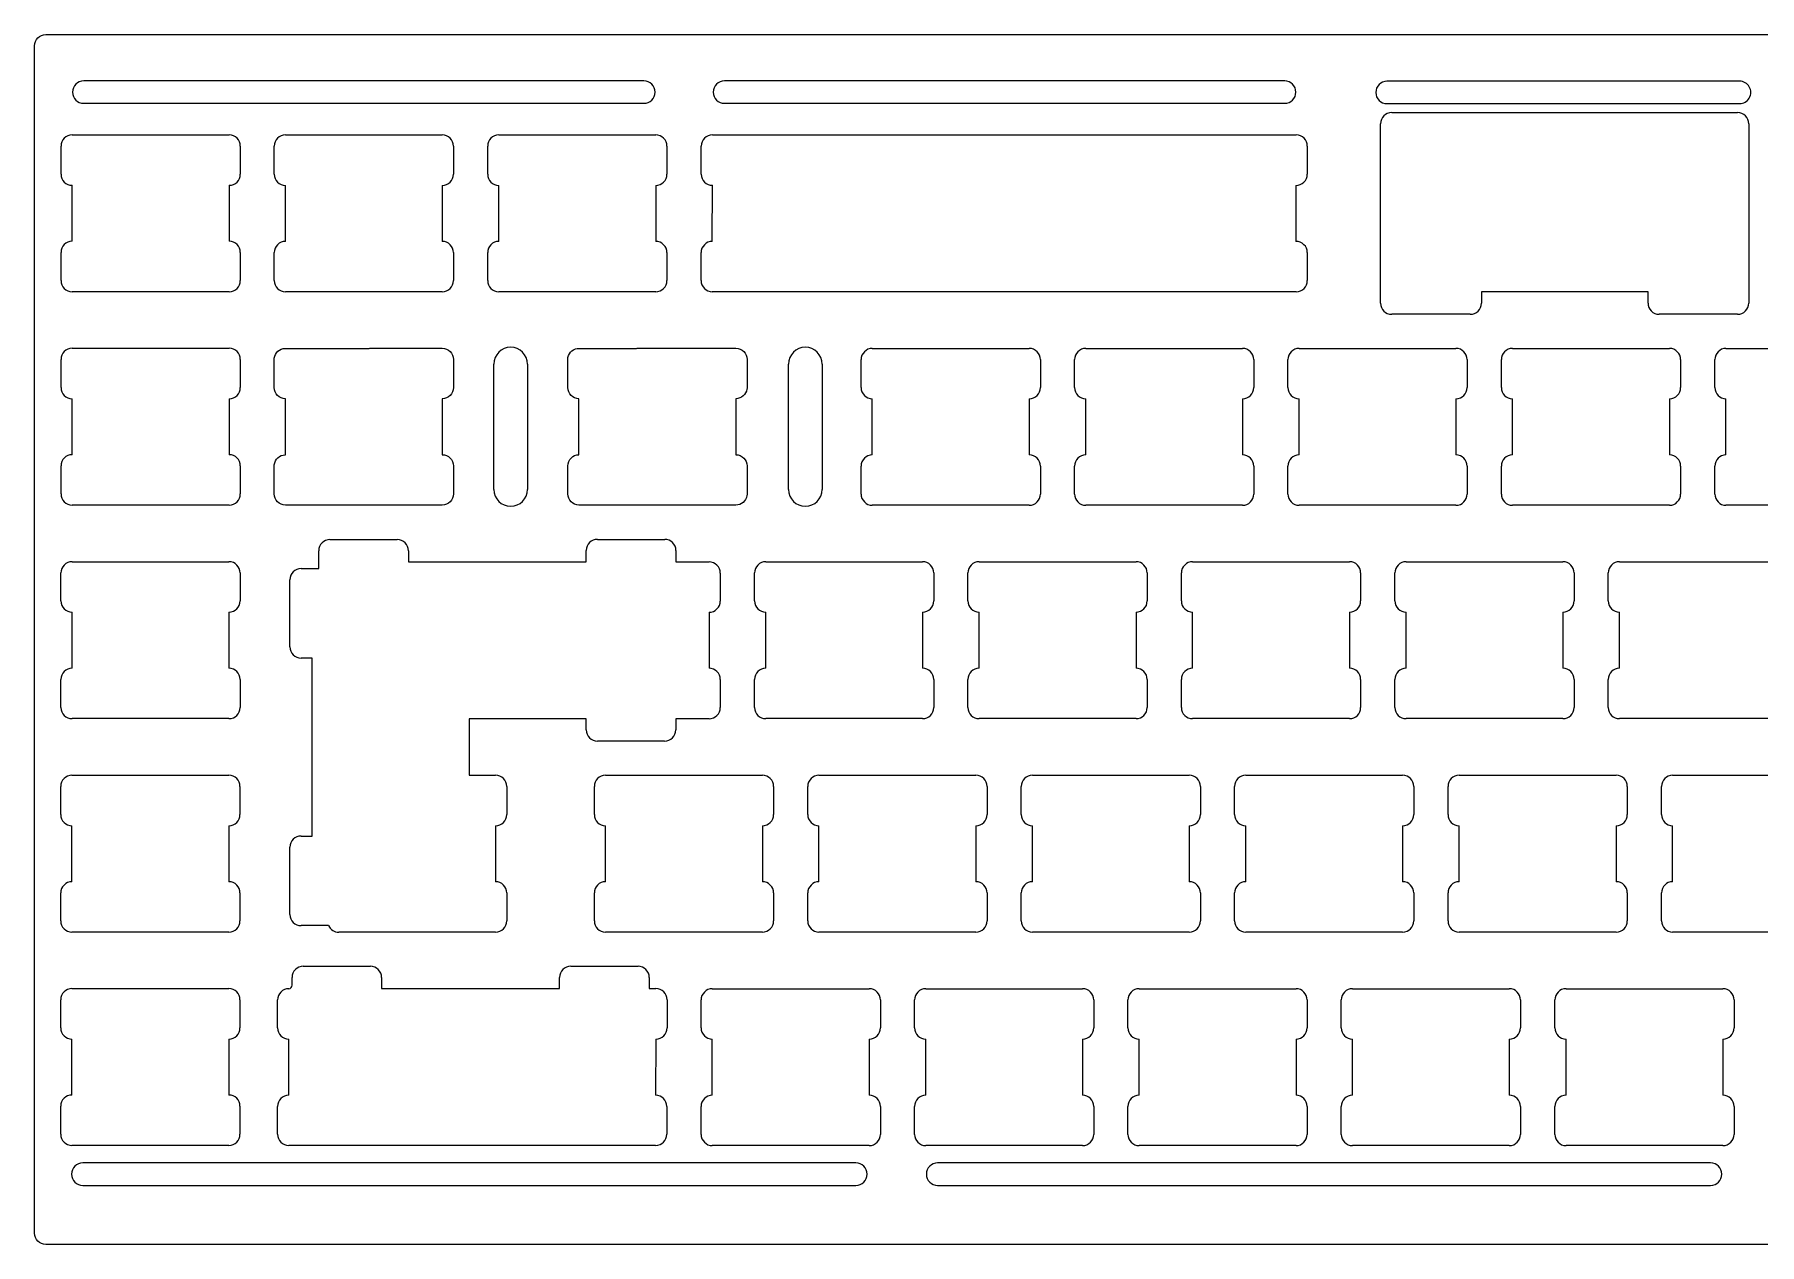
# Model space of a CAD drawing. Header units: millimetres. Extents: x -153 to 153, y -54 to 54.
# Drawn here: x -153.2 to 0.7, y -53.9 to 54.1 of the extents above; entities that cross this region are included whole.
import ezdxf

# ---------------------------------------------------------------- set-up
doc = ezdxf.new("R2010")
doc.units = ezdxf.units.MM
doc.layers.get('0').update_dxf_attribs({"linetype": 'CONTINUOUS'})

msp = doc.modelspace()

# ---------------------------------------------------------------- linework, layer by layer
for p, q in [((-32.11, 47.13), (-1.23, 47.13)), ((-149.88, 45.14), (-135.88, 45.14)), ((-130.85, 45.13), (-129.85, 45.13)), ((-129.85, 45.13), (-116.85, 45.13)), ((-111.8, 45.13), (-111.5, 45.13)), ((-111.5, 45.13), (-97.8, 45.13)), ((-92.74, 45.14), (-40.64, 45.14)), ((-33.11, 30.13), (-33.11, 46.13)), ((-0.23, 46.13), (-0.23, 30.13)), ((-150.88, 41.64), (-150.88, 44.14)), ((-134.88, 44.14), (-134.88, 41.64)), ((-131.85, 41.63), (-131.85, 44.13)), ((-115.85, 44.13), (-115.85, 41.63)), ((-112.8, 41.63), (-112.8, 44.13)), ((-96.8, 44.13), (-96.8, 41.63)), ((-93.74, 41.64), (-93.74, 44.14)), ((-39.64, 44.14), (-39.64, 41.64)), ((-149.88, 35.64), (-149.88, 40.64)), ((-135.88, 40.64), (-135.88, 35.64)), ((-130.85, 35.63), (-130.85, 40.63)), ((-116.85, 40.63), (-116.85, 35.63)), ((-111.8, 35.63), (-111.8, 40.63)), ((-97.8, 40.63), (-97.8, 35.63)), ((-92.75, 35.63), (-92.74, 40.64)), ((-40.66, 40.63), (-40.66, 35.63)), ((-150.88, 32.14), (-150.88, 34.64)), ((-134.88, 34.64), (-134.88, 32.14)), ((-131.85, 32.13), (-131.85, 34.63)), ((-115.85, 34.63), (-115.85, 32.13)), ((-112.8, 32.13), (-112.8, 34.63)), ((-96.8, 34.63), (-96.8, 32.13)), ((-93.75, 32.13), (-93.75, 34.63)), ((-39.64, 34.64), (-39.64, 32.14)), ((-135.88, 31.14), (-149.88, 31.14)), ((-117.85, 31.13), (-130.85, 31.13)), ((-116.85, 31.13), (-117.85, 31.13)), ((-98.1, 31.13), (-111.8, 31.13)), ((-97.8, 31.13), (-98.1, 31.13)), ((-54.64, 31.14), (-92.75, 31.13)), ((-40.64, 31.14), (-54.64, 31.14)), ((-9.23, 31.13), (-24.1, 31.13)), ((-24.1, 31.13), (-24.1, 30.13)), ((-9.23, 30.13), (-9.23, 31.13)), ((-25.1, 29.13), (-32.11, 29.13)), ((-1.23, 29.13), (-8.23, 29.13)), ((-150.88, 22.59), (-150.88, 25.09)), ((-149.88, 26.09), (-135.88, 26.09)), ((-134.88, 25.09), (-134.88, 22.59)), ((-131.85, 22.59), (-131.85, 25.09)), ((-130.86, 26.08), (-123.42, 26.08)), ((-123.33, 26.09), (-116.85, 26.09)), ((-115.85, 25.09), (-115.85, 22.59)), ((-112.25, 13.49), (-112.25, 24.68)), ((-109.25, 24.68), (-109.25, 13.49)), ((-105.65, 22.59), (-105.65, 25.09)), ((-104.8, 26.08), (-99.55, 26.08)), ((-99.46, 26.09), (-91, 26.09)), ((-90.94, 26.09), (-90.65, 26.09)), ((-89.65, 25.09), (-89.65, 22.59)), ((-85.95, 13.49), (-85.95, 24.68)), ((-82.95, 24.68), (-82.95, 13.49)), ((-79.47, 22.58), (-79.47, 25.08)), ((-78.47, 26.08), (-77.47, 26.08)), ((-77.47, 26.08), (-64.47, 26.08)), ((-63.47, 25.08), (-63.47, 22.58)), ((-60.42, 22.58), (-60.42, 25.08)), ((-59.42, 26.08), (-58.42, 26.08)), ((-58.42, 26.08), (-45.42, 26.08)), ((-44.42, 25.08), (-44.42, 22.58)), ((-41.37, 22.58), (-41.37, 25.08)), ((-40.37, 26.08), (-39.37, 26.08)), ((-39.37, 26.08), (-26.37, 26.08)), ((-25.37, 25.08), (-25.37, 22.58)), ((-22.32, 22.58), (-22.32, 25.08)), ((-21.32, 26.08), (-7.32, 26.08)), ((-6.32, 25.08), (-6.32, 22.58)), ((-3.27, 22.58), (-3.27, 25.08)), ((-2.27, 26.08), (11.73, 26.08)), ((-149.88, 16.59), (-149.88, 21.59)), ((-135.88, 21.59), (-135.88, 16.59)), ((-130.85, 16.59), (-130.85, 21.59)), ((-116.85, 21.59), (-116.85, 16.59)), ((-104.65, 16.59), (-104.65, 21.59)), ((-90.65, 21.59), (-90.65, 21.59)), ((-90.65, 21.59), (-90.65, 21.59)), ((-90.65, 21.59), (-90.65, 16.59)), ((-78.47, 16.58), (-78.47, 21.58)), ((-64.47, 21.58), (-64.47, 16.58)), ((-59.42, 16.58), (-59.42, 21.58)), ((-45.42, 21.58), (-45.42, 16.58)), ((-40.37, 16.58), (-40.37, 21.58)), ((-26.37, 21.58), (-26.37, 16.58)), ((-21.32, 16.58), (-21.32, 21.58)), ((-7.32, 21.58), (-7.32, 16.58)), ((-2.27, 16.58), (-2.27, 21.58)), ((-150.88, 13.09), (-150.88, 15.59)), ((-134.88, 15.59), (-134.88, 13.09)), ((-131.85, 13.09), (-131.85, 15.59)), ((-130.86, 16.58), (-130.86, 16.59)), ((-130.86, 16.59), (-130.85, 16.59)), ((-115.85, 15.59), (-115.85, 13.09)), ((-105.65, 13.09), (-105.65, 15.59)), ((-89.65, 15.59), (-89.65, 13.09)), ((-79.47, 13.08), (-79.47, 15.58)), ((-63.47, 15.58), (-63.47, 13.08)), ((-60.42, 13.08), (-60.42, 15.58)), ((-44.42, 15.58), (-44.42, 13.08)), ((-41.37, 13.08), (-41.37, 15.58)), ((-25.37, 15.58), (-25.37, 13.08)), ((-22.32, 13.08), (-22.32, 15.58)), ((-6.32, 15.58), (-6.32, 13.08)), ((-3.27, 13.08), (-3.27, 15.58)), ((-135.88, 12.09), (-149.88, 12.09)), ((-116.85, 12.09), (-130.85, 12.09)), ((-90.65, 12.09), (-104.65, 12.09)), ((-65.47, 12.08), (-78.47, 12.08)), ((-64.47, 12.08), (-65.47, 12.08)), ((-46.42, 12.08), (-59.42, 12.08)), ((-45.42, 12.08), (-46.42, 12.08)), ((-27.37, 12.08), (-40.37, 12.08)), ((-26.37, 12.08), (-27.37, 12.08)), ((-7.32, 12.08), (-21.32, 12.08)), ((11.73, 12.08), (-2.27, 12.08)), ((-127.88, 6.44), (-127.88, 8.02)), ((-126.88, 9.02), (-120.88, 9.02)), ((-119.88, 8.02), (-119.88, 7.02)), ((-104, 7.04), (-104, 8.04)), ((-103, 9.04), (-97, 9.04)), ((-96, 8.04), (-96, 7.03)), ((-149.89, 7.04), (-148.89, 7.04)), ((-148.89, 7.04), (-135.89, 7.04)), ((-129.46, 6.44), (-127.88, 6.44)), ((-119.88, 7.02), (-104, 7.04)), ((-96, 7.03), (-93.04, 7.03)), ((-87.98, 7.04), (-73.98, 7.04)), ((-68.93, 7.04), (-54.93, 7.04)), ((-49.88, 7.04), (-48.88, 7.04)), ((-48.88, 7.04), (-35.88, 7.04)), ((-30.83, 7.04), (-16.83, 7.04)), ((-11.78, 7.04), (2.22, 7.04)), ((-150.89, 3.54), (-150.89, 6.04)), ((-134.89, 6.04), (-134.89, 3.54)), ((-130.46, -0.56), (-130.46, 5.44)), ((-92.04, 6.03), (-92.04, 3.53)), ((-88.98, 3.54), (-88.98, 6.04)), ((-72.98, 6.04), (-72.98, 3.54)), ((-69.93, 3.54), (-69.93, 6.04)), ((-53.93, 6.04), (-53.93, 3.54)), ((-50.88, 3.54), (-50.88, 6.04)), ((-34.88, 6.04), (-34.88, 3.54)), ((-31.83, 3.54), (-31.83, 6.04)), ((-15.83, 6.04), (-15.83, 3.54)), ((-12.78, 3.54), (-12.78, 6.04)), ((-149.89, -2.46), (-149.89, 2.54)), ((-135.89, 2.54), (-135.89, -2.46)), ((-93.04, 2.53), (-93.04, -2.47)), ((-87.98, -2.46), (-87.98, 2.54)), ((-73.98, 2.54), (-73.98, -2.46)), ((-68.93, -2.46), (-68.93, 2.54)), ((-54.93, 2.54), (-54.93, -2.46)), ((-49.88, -2.46), (-49.88, 2.54)), ((-35.88, 2.54), (-35.88, -2.46)), ((-30.83, -2.46), (-30.83, 2.54)), ((-16.83, 2.54), (-16.83, -2.46)), ((-11.78, -2.46), (-11.78, 2.54)), ((-128.46, -1.56), (-129.46, -1.56)), ((-128.46, -17.44), (-128.46, -1.56)), ((-150.89, -5.96), (-150.89, -3.46)), ((-134.89, -3.46), (-134.89, -5.96)), ((-92.04, -3.47), (-92.04, -5.97)), ((-88.98, -5.96), (-88.98, -3.46)), ((-72.98, -3.46), (-72.98, -5.96)), ((-69.93, -5.96), (-69.93, -3.46)), ((-53.93, -3.46), (-53.93, -5.96)), ((-50.88, -5.96), (-50.88, -3.46)), ((-34.88, -3.46), (-34.88, -5.96)), ((-31.83, -5.96), (-31.83, -3.46)), ((-15.83, -3.46), (-15.83, -5.96)), ((-12.78, -5.96), (-12.78, -3.46)), ((-136.89, -6.96), (-149.89, -6.96)), ((-135.89, -6.96), (-136.89, -6.96)), ((-104.01, -6.97), (-114.46, -6.97)), ((-114.46, -6.97), (-114.46, -12.02)), ((-104.01, -7.97), (-104.01, -6.97)), ((-93.04, -6.97), (-96.01, -6.97)), ((-96.01, -6.97), (-96.01, -7.97)), ((-73.98, -6.96), (-87.98, -6.96)), ((-54.93, -6.96), (-68.93, -6.96)), ((-36.88, -6.96), (-49.88, -6.96)), ((-35.88, -6.96), (-36.88, -6.96)), ((-16.83, -6.96), (-30.83, -6.96)), ((2.22, -6.96), (-11.78, -6.96)), ((-97.01, -8.97), (-103.01, -8.97)), ((-149.91, -12.02), (-148.91, -12.02)), ((-148.91, -12.02), (-135.91, -12.02)), ((-114.46, -12.02), (-112.09, -12.02)), ((-102.28, -12.02), (-101.28, -12.02)), ((-101.28, -12.02), (-88.28, -12.02)), ((-83.23, -12.02), (-82.23, -12.02)), ((-82.23, -12.02), (-69.23, -12.02)), ((-64.18, -12.02), (-50.18, -12.02)), ((-45.13, -12.02), (-31.13, -12.02)), ((-26.08, -12.02), (-12.08, -12.02)), ((-7.03, -12.02), (6.97, -12.02)), ((-150.91, -15.52), (-150.91, -13.02)), ((-134.91, -13.02), (-134.91, -15.52)), ((-111.09, -13.02), (-111.09, -15.52)), ((-103.28, -15.52), (-103.28, -13.02)), ((-87.28, -13.02), (-87.28, -15.52)), ((-84.23, -15.52), (-84.23, -13.02)), ((-68.23, -13.02), (-68.23, -15.52)), ((-65.18, -15.52), (-65.18, -13.02)), ((-49.18, -13.02), (-49.18, -15.52)), ((-46.13, -15.52), (-46.13, -13.02)), ((-30.13, -13.02), (-30.13, -15.52)), ((-27.08, -15.52), (-27.08, -13.02)), ((-11.08, -13.02), (-11.08, -15.52)), ((-8.03, -15.52), (-8.03, -13.02)), ((-149.91, -21.52), (-149.91, -16.52)), ((-135.91, -16.52), (-135.91, -21.52)), ((-112.09, -16.52), (-112.09, -21.52)), ((-102.28, -21.52), (-102.28, -16.52)), ((-88.28, -16.52), (-88.28, -21.52)), ((-83.23, -21.52), (-83.23, -16.52)), ((-69.23, -16.52), (-69.23, -21.52)), ((-64.18, -21.52), (-64.18, -16.52)), ((-50.18, -16.52), (-50.18, -21.52)), ((-45.13, -21.52), (-45.13, -16.52)), ((-31.13, -16.52), (-31.13, -21.52)), ((-26.08, -21.52), (-26.08, -16.52)), ((-12.08, -16.52), (-12.08, -21.52)), ((-7.03, -21.52), (-7.03, -16.52)), ((-130.46, -24.44), (-130.46, -18.44)), ((-129.46, -17.44), (-128.46, -17.44)), ((-150.91, -25.02), (-150.91, -22.52)), ((-134.91, -22.52), (-134.91, -25.02)), ((-111.09, -22.52), (-111.09, -25.02)), ((-103.28, -25.02), (-103.28, -22.52)), ((-87.28, -22.52), (-87.28, -25.02)), ((-84.23, -25.02), (-84.23, -22.52)), ((-68.23, -22.52), (-68.23, -25.02)), ((-65.18, -25.02), (-65.18, -22.52)), ((-49.18, -22.52), (-49.18, -25.02)), ((-46.13, -25.02), (-46.13, -22.52)), ((-30.13, -22.52), (-30.13, -25.02)), ((-27.08, -25.02), (-27.08, -22.52)), ((-11.08, -22.52), (-11.08, -25.02)), ((-8.03, -25.02), (-8.03, -22.52)), ((-136.91, -26.02), (-149.91, -26.02)), ((-135.91, -26.02), (-136.91, -26.02)), ((-127, -25.44), (-129.46, -25.44)), ((-112.09, -26.02), (-126.09, -26.02)), ((-89.28, -26.02), (-102.28, -26.02)), ((-88.28, -26.02), (-89.28, -26.02)), ((-70.23, -26.02), (-83.23, -26.02)), ((-69.23, -26.02), (-70.23, -26.02)), ((-50.18, -26.02), (-64.18, -26.02)), ((-31.13, -26.02), (-45.13, -26.02)), ((-12.08, -26.02), (-26.08, -26.02)), ((6.97, -26.02), (-7.03, -26.02)), ((-129.26, -29.06), (-123.27, -29.06)), ((-105.39, -29.06), (-99.38, -29.06)), ((-130.26, -30.76), (-130.26, -30.06)), ((-122.27, -30.06), (-122.27, -31.06)), ((-106.39, -31.06), (-106.39, -30.06)), ((-98.38, -30.06), (-98.38, -31.06)), ((-150.91, -34.56), (-150.91, -32.06)), ((-149.91, -31.06), (-135.91, -31.06)), ((-134.91, -32.06), (-134.91, -34.56)), ((-131.56, -34.57), (-131.56, -32.07)), ((-122.27, -31.06), (-106.39, -31.06)), ((-98.38, -31.06), (-97.79, -31.06)), ((-96.79, -32.06), (-96.79, -34.56)), ((-93.75, -34.57), (-93.75, -32.07)), ((-92.75, -31.07), (-91.75, -31.07)), ((-91.75, -31.07), (-78.75, -31.07)), ((-77.75, -32.07), (-77.75, -34.57)), ((-74.7, -34.57), (-74.7, -32.07)), ((-73.7, -31.07), (-72.7, -31.07)), ((-72.7, -31.07), (-59.7, -31.07)), ((-58.7, -32.07), (-58.7, -34.57)), ((-55.65, -34.57), (-55.65, -32.07)), ((-54.65, -31.07), (-40.65, -31.07)), ((-39.65, -32.07), (-39.65, -34.57)), ((-36.61, -34.57), (-36.61, -32.07)), ((-35.61, -31.07), (-21.61, -31.07)), ((-20.61, -32.07), (-20.61, -34.57)), ((-17.55, -34.57), (-17.55, -32.07)), ((-16.55, -31.07), (-2.55, -31.07)), ((-1.55, -32.07), (-1.55, -34.57)), ((-149.91, -40.56), (-149.91, -35.56)), ((-135.91, -35.56), (-135.91, -40.56)), ((-130.56, -40.57), (-130.56, -35.57)), ((-97.79, -35.56), (-97.81, -40.57)), ((-92.75, -40.57), (-92.75, -35.57)), ((-78.75, -35.57), (-78.75, -40.57)), ((-73.7, -40.57), (-73.7, -35.57)), ((-59.7, -35.57), (-59.7, -40.57)), ((-54.65, -40.57), (-54.65, -35.57)), ((-40.65, -35.57), (-40.65, -40.57)), ((-35.61, -40.57), (-35.61, -35.57)), ((-21.61, -35.57), (-21.61, -40.57)), ((-16.55, -40.57), (-16.55, -35.57)), ((-2.55, -35.57), (-2.55, -40.57)), ((-150.91, -44.06), (-150.91, -41.56)), ((-134.91, -41.56), (-134.91, -44.06)), ((-131.56, -44.06), (-131.56, -41.57)), ((-96.81, -41.57), (-96.81, -44.06)), ((-93.75, -44.07), (-93.75, -41.57)), ((-77.75, -41.57), (-77.75, -44.07)), ((-74.7, -44.07), (-74.7, -41.57)), ((-58.7, -41.57), (-58.7, -44.07)), ((-55.65, -44.07), (-55.65, -41.57)), ((-39.65, -41.57), (-39.65, -44.07)), ((-36.61, -44.07), (-36.61, -41.57)), ((-20.61, -41.57), (-20.61, -44.07)), ((-17.55, -44.07), (-17.55, -41.57)), ((-1.55, -41.57), (-1.55, -44.07)), ((-135.91, -45.06), (-149.91, -45.06)), ((-97.81, -45.06), (-130.56, -45.06)), ((-79.75, -45.07), (-92.75, -45.07)), ((-78.75, -45.07), (-79.75, -45.07)), ((-60.7, -45.07), (-73.7, -45.07)), ((-59.7, -45.07), (-60.7, -45.07)), ((-40.65, -45.07), (-54.65, -45.07)), ((-21.61, -45.07), (-35.61, -45.07)), ((-2.55, -45.07), (-16.55, -45.07))]:
    msp.add_line(p, q)
for points in [[(152.25, 54.1, -0.414214), (153.25, 53.1), (153.25, -52.9, -0.414214), (152.25, -53.9), (-152.25, -53.9, -0.414214), (-153.25, -52.9), (-153.25, 53.1, -0.414214), (-152.25, 54.1)], [(-98.86, 49.96), (-148.86, 49.96, 1), (-148.86, 47.96), (-98.86, 47.96, 1)], [(-91.66, 47.96), (-41.66, 47.96, 1), (-41.66, 49.96), (-91.66, 49.96, 1)], [(-32.53, 47.93), (-1.06, 47.93, 1.002583), (-1.06, 49.93), (-32.53, 49.93, 0.999674)], [(-79.94, -46.62), (-148.94, -46.62, 1), (-148.94, -48.62), (-79.94, -48.62, 1)], [(-72.64, -48.62), (-3.64, -48.62, 1), (-3.64, -46.62), (-72.64, -46.62, 1)]]:
    msp.add_lwpolyline(points, format="xyb", close=True)
for centre, radius, start, end in [((-110.75, 24.68), 1.5, -0.0009, 179.9991), ((-84.45, 24.68), 1.5, -0.0009, 179.9991), ((-110.75, 13.49), 1.5, 179.9991, 359.9991), ((-84.45, 13.49), 1.5, 179.9991, 359.9991), ((-7.03, -15.52), 1, 180, 270), ((-7.03, -22.52), 1, 90, 180)]:
    msp.add_arc(centre, radius, start, end)
for points in [[(-32.11, 47.13), (-32.66, 47.13), (-33.11, 46.69), (-33.11, 46.13)], [(-0.23, 46.13), (-0.23, 46.68), (-0.68, 47.13), (-1.23, 47.13)], [(-149.88, 45.14), (-150.44, 45.14), (-150.88, 44.7), (-150.88, 44.14)], [(-134.88, 44.14), (-134.88, 44.7), (-135.33, 45.14), (-135.88, 45.14)], [(-130.85, 45.13), (-131.4, 45.13), (-131.85, 44.69), (-131.85, 44.13)], [(-115.85, 44.13), (-115.85, 44.69), (-116.3, 45.13), (-116.85, 45.13)], [(-111.8, 45.13), (-112.35, 45.13), (-112.8, 44.69), (-112.8, 44.13)], [(-96.8, 44.13), (-96.8, 44.69), (-97.25, 45.13), (-97.8, 45.13)], [(-92.74, 45.14), (-93.29, 45.14), (-93.74, 44.69), (-93.74, 44.14)], [(-39.64, 44.14), (-39.64, 44.69), (-40.09, 45.14), (-40.64, 45.14)], [(-150.88, 41.64), (-150.88, 41.09), (-150.44, 40.64), (-149.88, 40.64)], [(-135.88, 40.64), (-135.33, 40.64), (-134.88, 41.09), (-134.88, 41.64)], [(-131.85, 41.63), (-131.85, 41.08), (-131.4, 40.63), (-130.85, 40.63)], [(-116.85, 40.63), (-116.3, 40.63), (-115.85, 41.08), (-115.85, 41.63)], [(-112.8, 41.63), (-112.8, 41.08), (-112.35, 40.63), (-111.8, 40.63)], [(-97.8, 40.63), (-97.25, 40.63), (-96.8, 41.08), (-96.8, 41.63)], [(-93.74, 41.64), (-93.74, 41.09), (-93.29, 40.64), (-92.74, 40.64)], [(-40.66, 40.63), (-40.1, 40.63), (-39.64, 41.08), (-39.64, 41.64)], [(-149.88, 35.64), (-150.44, 35.64), (-150.88, 35.2), (-150.88, 34.64)], [(-134.88, 34.64), (-134.88, 35.2), (-135.33, 35.64), (-135.88, 35.64)], [(-130.85, 35.63), (-131.4, 35.63), (-131.85, 35.19), (-131.85, 34.63)], [(-115.85, 34.63), (-115.85, 35.19), (-116.3, 35.63), (-116.85, 35.63)], [(-111.8, 35.63), (-112.35, 35.63), (-112.8, 35.19), (-112.8, 34.63)], [(-96.8, 34.63), (-96.8, 35.19), (-97.25, 35.63), (-97.8, 35.63)], [(-92.75, 35.63), (-93.3, 35.63), (-93.75, 35.19), (-93.75, 34.63)], [(-39.64, 34.64), (-39.64, 35.19), (-40.1, 35.63), (-40.66, 35.63)], [(-150.88, 32.14), (-150.88, 31.59), (-150.44, 31.14), (-149.88, 31.14)], [(-135.88, 31.14), (-135.33, 31.14), (-134.88, 31.59), (-134.88, 32.14)], [(-131.85, 32.13), (-131.85, 31.58), (-131.4, 31.13), (-130.85, 31.13)], [(-116.85, 31.13), (-116.3, 31.13), (-115.85, 31.58), (-115.85, 32.13)], [(-112.8, 32.13), (-112.8, 31.58), (-112.35, 31.13), (-111.8, 31.13)], [(-97.8, 31.13), (-97.25, 31.13), (-96.8, 31.58), (-96.8, 32.13)], [(-93.75, 32.13), (-93.75, 31.58), (-93.3, 31.13), (-92.75, 31.13)], [(-40.64, 31.14), (-40.09, 31.14), (-39.64, 31.58), (-39.64, 32.14)], [(-33.11, 30.13), (-33.11, 29.57), (-32.66, 29.13), (-32.11, 29.13)], [(-25.1, 29.13), (-24.55, 29.13), (-24.1, 29.57), (-24.1, 30.13)], [(-9.23, 30.13), (-9.23, 29.58), (-8.78, 29.13), (-8.23, 29.13)], [(-1.23, 29.13), (-0.68, 29.13), (-0.23, 29.58), (-0.23, 30.13)], [(-149.88, 26.09), (-150.44, 26.09), (-150.88, 25.65), (-150.88, 25.09)], [(-134.88, 25.09), (-134.88, 25.65), (-135.33, 26.09), (-135.88, 26.09)], [(-131.85, 25.2), (-131.79, 25.69), (-131.37, 26.08), (-130.86, 26.08)], [(-131.85, 25.09), (-131.85, 25.13), (-131.85, 25.16), (-131.85, 25.2)], [(-123.42, 26.08), (-123.39, 26.08), (-123.36, 26.08), (-123.33, 26.09)], [(-116.85, 26.09), (-116.3, 26.09), (-115.85, 25.65), (-115.85, 25.09)], [(-105.65, 25.09), (-105.65, 25.59), (-105.28, 26.01), (-104.8, 26.08)], [(-99.55, 26.08), (-99.52, 26.08), (-99.49, 26.08), (-99.46, 26.09)], [(-91, 26.09), (-90.98, 26.09), (-90.96, 26.09), (-90.94, 26.09)], [(-90.65, 26.09), (-90.1, 26.09), (-89.65, 25.64), (-89.65, 25.09)], [(-78.47, 26.08), (-79.02, 26.08), (-79.47, 25.63), (-79.47, 25.08)], [(-63.47, 25.08), (-63.47, 25.63), (-63.92, 26.08), (-64.47, 26.08)], [(-59.42, 26.08), (-59.97, 26.08), (-60.42, 25.63), (-60.42, 25.08)], [(-44.42, 25.08), (-44.42, 25.63), (-44.87, 26.08), (-45.42, 26.08)], [(-40.37, 26.08), (-40.92, 26.08), (-41.37, 25.63), (-41.37, 25.08)], [(-25.37, 25.08), (-25.37, 25.63), (-25.82, 26.08), (-26.37, 26.08)], [(-21.32, 26.08), (-21.87, 26.08), (-22.32, 25.63), (-22.32, 25.08)], [(-6.32, 25.08), (-6.32, 25.63), (-6.77, 26.08), (-7.32, 26.08)], [(-2.27, 26.08), (-2.82, 26.08), (-3.27, 25.63), (-3.27, 25.08)], [(-150.88, 22.59), (-150.88, 22.04), (-150.44, 21.59), (-149.88, 21.59)], [(-135.88, 21.59), (-135.33, 21.59), (-134.88, 22.04), (-134.88, 22.59)], [(-130.85, 21.59), (-131.41, 21.59), (-131.85, 22.04), (-131.85, 22.59)], [(-115.85, 22.59), (-115.85, 22.04), (-116.3, 21.59), (-116.85, 21.59)], [(-104.65, 21.59), (-105.2, 21.59), (-105.65, 22.04), (-105.65, 22.59)], [(-89.66, 22.45), (-89.73, 21.96), (-90.15, 21.59), (-90.65, 21.59)], [(-89.65, 22.59), (-89.65, 22.54), (-89.65, 22.49), (-89.66, 22.45)], [(-79.47, 22.58), (-79.47, 22.03), (-79.02, 21.58), (-78.47, 21.58)], [(-64.47, 21.58), (-63.92, 21.58), (-63.47, 22.03), (-63.47, 22.58)], [(-60.42, 22.58), (-60.42, 22.03), (-59.97, 21.58), (-59.42, 21.58)], [(-45.42, 21.58), (-44.87, 21.58), (-44.42, 22.03), (-44.42, 22.58)], [(-41.37, 22.58), (-41.37, 22.03), (-40.92, 21.58), (-40.37, 21.58)], [(-26.37, 21.58), (-25.82, 21.58), (-25.37, 22.03), (-25.37, 22.58)], [(-22.32, 22.58), (-22.32, 22.03), (-21.87, 21.58), (-21.32, 21.58)], [(-7.32, 21.58), (-6.77, 21.58), (-6.32, 22.03), (-6.32, 22.58)], [(-3.27, 22.58), (-3.27, 22.03), (-2.82, 21.58), (-2.27, 21.58)], [(-149.88, 16.59), (-150.44, 16.59), (-150.88, 16.15), (-150.88, 15.59)], [(-134.88, 15.59), (-134.88, 16.15), (-135.33, 16.59), (-135.88, 16.59)], [(-131.85, 15.7), (-131.79, 16.19), (-131.37, 16.58), (-130.86, 16.58)], [(-131.85, 15.59), (-131.85, 15.63), (-131.85, 15.66), (-131.85, 15.7)], [(-116.85, 16.59), (-116.3, 16.59), (-115.85, 16.15), (-115.85, 15.59)], [(-105.65, 15.59), (-105.65, 16.15), (-105.2, 16.59), (-104.65, 16.59)], [(-90.65, 16.59), (-90.1, 16.59), (-89.65, 16.14), (-89.65, 15.59)], [(-78.47, 16.58), (-79.02, 16.58), (-79.47, 16.13), (-79.47, 15.58)], [(-63.47, 15.58), (-63.47, 16.13), (-63.92, 16.58), (-64.47, 16.58)], [(-59.42, 16.58), (-59.97, 16.58), (-60.42, 16.13), (-60.42, 15.58)], [(-44.42, 15.58), (-44.42, 16.13), (-44.87, 16.58), (-45.42, 16.58)], [(-40.37, 16.58), (-40.92, 16.58), (-41.37, 16.13), (-41.37, 15.58)], [(-25.37, 15.58), (-25.37, 16.13), (-25.82, 16.58), (-26.37, 16.58)], [(-21.32, 16.58), (-21.87, 16.58), (-22.32, 16.13), (-22.32, 15.58)], [(-6.32, 15.58), (-6.32, 16.13), (-6.77, 16.58), (-7.32, 16.58)], [(-2.27, 16.58), (-2.82, 16.58), (-3.27, 16.13), (-3.27, 15.58)], [(-150.88, 13.09), (-150.88, 12.54), (-150.44, 12.09), (-149.88, 12.09)], [(-135.88, 12.09), (-135.33, 12.09), (-134.88, 12.54), (-134.88, 13.09)], [(-130.85, 12.09), (-131.41, 12.09), (-131.85, 12.54), (-131.85, 13.09)], [(-115.85, 13.09), (-115.85, 12.54), (-116.3, 12.09), (-116.85, 12.09)], [(-104.65, 12.09), (-105.2, 12.09), (-105.65, 12.54), (-105.65, 13.09)], [(-89.66, 12.95), (-89.73, 12.46), (-90.15, 12.09), (-90.65, 12.09)], [(-89.65, 13.09), (-89.65, 13.04), (-89.65, 12.99), (-89.66, 12.95)], [(-79.47, 13.08), (-79.47, 12.53), (-79.02, 12.08), (-78.47, 12.08)], [(-64.47, 12.08), (-63.92, 12.08), (-63.47, 12.53), (-63.47, 13.08)], [(-60.42, 13.08), (-60.42, 12.53), (-59.97, 12.08), (-59.42, 12.08)], [(-45.42, 12.08), (-44.87, 12.08), (-44.42, 12.53), (-44.42, 13.08)], [(-41.37, 13.08), (-41.37, 12.53), (-40.92, 12.08), (-40.37, 12.08)], [(-26.37, 12.08), (-25.82, 12.08), (-25.37, 12.53), (-25.37, 13.08)], [(-22.32, 13.08), (-22.32, 12.53), (-21.87, 12.08), (-21.32, 12.08)], [(-7.32, 12.08), (-6.77, 12.08), (-6.32, 12.53), (-6.32, 13.08)], [(-3.27, 13.08), (-3.27, 12.53), (-2.82, 12.08), (-2.27, 12.08)], [(-126.88, 9.02), (-127.43, 9.02), (-127.88, 8.57), (-127.88, 8.02)], [(-119.88, 8.02), (-119.88, 8.57), (-120.33, 9.02), (-120.88, 9.02)], [(-103, 9.04), (-103.55, 9.04), (-104, 8.59), (-104, 8.04)], [(-96, 8.04), (-96, 8.59), (-96.45, 9.04), (-97, 9.04)], [(-149.89, 7.04), (-150.45, 7.04), (-150.89, 6.59), (-150.89, 6.04)], [(-134.89, 6.04), (-134.89, 6.59), (-135.34, 7.04), (-135.89, 7.04)], [(-129.46, 6.44), (-130.01, 6.44), (-130.46, 5.99), (-130.46, 5.44)], [(-92.04, 6.03), (-92.04, 6.58), (-92.49, 7.03), (-93.04, 7.03)], [(-87.98, 7.04), (-88.53, 7.04), (-88.98, 6.59), (-88.98, 6.04)], [(-72.98, 6.04), (-72.98, 6.59), (-73.43, 7.04), (-73.98, 7.04)], [(-68.93, 7.04), (-69.48, 7.04), (-69.93, 6.59), (-69.93, 6.04)], [(-53.93, 6.04), (-53.93, 6.59), (-54.38, 7.04), (-54.93, 7.04)], [(-49.88, 7.04), (-50.43, 7.04), (-50.88, 6.59), (-50.88, 6.04)], [(-34.88, 6.04), (-34.88, 6.59), (-35.33, 7.04), (-35.88, 7.04)], [(-30.83, 7.04), (-31.38, 7.04), (-31.83, 6.59), (-31.83, 6.04)], [(-15.83, 6.04), (-15.83, 6.59), (-16.28, 7.04), (-16.83, 7.04)], [(-11.78, 7.04), (-12.33, 7.04), (-12.78, 6.59), (-12.78, 6.04)], [(-150.89, 3.54), (-150.89, 2.98), (-150.45, 2.54), (-149.89, 2.54)], [(-135.89, 2.54), (-135.34, 2.54), (-134.89, 2.98), (-134.89, 3.54)], [(-93.04, 2.53), (-92.49, 2.53), (-92.04, 2.98), (-92.04, 3.53)], [(-88.98, 3.54), (-88.98, 2.98), (-88.53, 2.54), (-87.98, 2.54)], [(-73.98, 2.54), (-73.43, 2.54), (-72.98, 2.98), (-72.98, 3.54)], [(-69.93, 3.54), (-69.93, 2.98), (-69.48, 2.54), (-68.93, 2.54)], [(-54.93, 2.54), (-54.38, 2.54), (-53.93, 2.98), (-53.93, 3.54)], [(-50.88, 3.54), (-50.88, 2.98), (-50.43, 2.54), (-49.88, 2.54)], [(-35.88, 2.54), (-35.33, 2.54), (-34.88, 2.98), (-34.88, 3.54)], [(-31.83, 3.54), (-31.83, 2.98), (-31.38, 2.54), (-30.83, 2.54)], [(-16.83, 2.54), (-16.28, 2.54), (-15.83, 2.98), (-15.83, 3.54)], [(-12.78, 3.54), (-12.78, 2.98), (-12.33, 2.54), (-11.78, 2.54)], [(-130.46, -0.56), (-130.46, -1.11), (-130.01, -1.56), (-129.46, -1.56)], [(-149.89, -2.46), (-150.45, -2.46), (-150.89, -2.91), (-150.89, -3.46)], [(-134.89, -3.46), (-134.89, -2.91), (-135.34, -2.46), (-135.89, -2.46)], [(-92.04, -3.47), (-92.04, -2.92), (-92.49, -2.47), (-93.04, -2.47)], [(-87.98, -2.46), (-88.53, -2.46), (-88.98, -2.91), (-88.98, -3.46)], [(-72.98, -3.46), (-72.98, -2.91), (-73.43, -2.46), (-73.98, -2.46)], [(-68.93, -2.46), (-69.48, -2.46), (-69.93, -2.91), (-69.93, -3.46)], [(-53.93, -3.46), (-53.93, -2.91), (-54.38, -2.46), (-54.93, -2.46)], [(-49.88, -2.46), (-50.43, -2.46), (-50.88, -2.91), (-50.88, -3.46)], [(-34.88, -3.46), (-34.88, -2.91), (-35.33, -2.46), (-35.88, -2.46)], [(-30.83, -2.46), (-31.38, -2.46), (-31.83, -2.91), (-31.83, -3.46)], [(-15.83, -3.46), (-15.83, -2.91), (-16.28, -2.46), (-16.83, -2.46)], [(-11.78, -2.46), (-12.33, -2.46), (-12.78, -2.91), (-12.78, -3.46)], [(-150.89, -5.96), (-150.89, -6.52), (-150.45, -6.96), (-149.89, -6.96)], [(-135.89, -6.96), (-135.34, -6.96), (-134.89, -6.52), (-134.89, -5.96)], [(-93.04, -6.97), (-92.49, -6.97), (-92.04, -6.52), (-92.04, -5.97)], [(-88.98, -5.96), (-88.98, -6.52), (-88.53, -6.96), (-87.98, -6.96)], [(-73.98, -6.96), (-73.43, -6.96), (-72.98, -6.52), (-72.98, -5.96)], [(-69.93, -5.96), (-69.93, -6.52), (-69.48, -6.96), (-68.93, -6.96)], [(-54.93, -6.96), (-54.38, -6.96), (-53.93, -6.52), (-53.93, -5.96)], [(-50.88, -5.96), (-50.88, -6.52), (-50.43, -6.96), (-49.88, -6.96)], [(-35.88, -6.96), (-35.33, -6.96), (-34.88, -6.52), (-34.88, -5.96)], [(-31.83, -5.96), (-31.83, -6.52), (-31.38, -6.96), (-30.83, -6.96)], [(-16.83, -6.96), (-16.28, -6.96), (-15.83, -6.52), (-15.83, -5.96)], [(-12.78, -5.96), (-12.78, -6.52), (-12.33, -6.96), (-11.78, -6.96)], [(-104.01, -7.97), (-104.01, -8.52), (-103.56, -8.97), (-103.01, -8.97)], [(-97.01, -8.97), (-96.46, -8.97), (-96.01, -8.52), (-96.01, -7.97)], [(-149.91, -12.02), (-150.46, -12.02), (-150.91, -12.47), (-150.91, -13.02)], [(-134.91, -13.02), (-134.91, -12.47), (-135.35, -12.02), (-135.91, -12.02)], [(-111.09, -13.02), (-111.09, -12.47), (-111.54, -12.02), (-112.09, -12.02)], [(-102.28, -12.02), (-102.83, -12.02), (-103.28, -12.47), (-103.28, -13.02)], [(-87.28, -13.02), (-87.28, -12.47), (-87.73, -12.02), (-88.28, -12.02)], [(-83.23, -12.02), (-83.78, -12.02), (-84.23, -12.47), (-84.23, -13.02)], [(-68.23, -13.02), (-68.23, -12.47), (-68.68, -12.02), (-69.23, -12.02)], [(-64.18, -12.02), (-64.73, -12.02), (-65.18, -12.47), (-65.18, -13.02)], [(-49.18, -13.02), (-49.18, -12.47), (-49.63, -12.02), (-50.18, -12.02)], [(-45.13, -12.02), (-45.68, -12.02), (-46.13, -12.47), (-46.13, -13.02)], [(-30.13, -13.02), (-30.13, -12.47), (-30.58, -12.02), (-31.13, -12.02)], [(-26.08, -12.02), (-26.63, -12.02), (-27.08, -12.47), (-27.08, -13.02)], [(-11.08, -13.02), (-11.08, -12.47), (-11.53, -12.02), (-12.08, -12.02)], [(-7.03, -12.02), (-7.58, -12.02), (-8.03, -12.47), (-8.03, -13.02)], [(-150.91, -15.52), (-150.91, -16.07), (-150.46, -16.52), (-149.91, -16.52)], [(-135.91, -16.52), (-135.35, -16.52), (-134.91, -16.07), (-134.91, -15.52)], [(-112.09, -16.52), (-111.54, -16.52), (-111.09, -16.07), (-111.09, -15.52)], [(-103.28, -15.52), (-103.28, -16.07), (-102.83, -16.52), (-102.28, -16.52)], [(-88.28, -16.52), (-87.73, -16.52), (-87.28, -16.07), (-87.28, -15.52)], [(-84.23, -15.52), (-84.23, -16.07), (-83.78, -16.52), (-83.23, -16.52)], [(-69.23, -16.52), (-68.68, -16.52), (-68.23, -16.07), (-68.23, -15.52)], [(-65.18, -15.52), (-65.18, -16.07), (-64.73, -16.52), (-64.18, -16.52)], [(-50.18, -16.52), (-49.63, -16.52), (-49.18, -16.07), (-49.18, -15.52)], [(-46.13, -15.52), (-46.13, -16.07), (-45.68, -16.52), (-45.13, -16.52)], [(-31.13, -16.52), (-30.58, -16.52), (-30.13, -16.07), (-30.13, -15.52)], [(-27.08, -15.52), (-27.08, -16.07), (-26.63, -16.52), (-26.08, -16.52)], [(-12.08, -16.52), (-11.53, -16.52), (-11.08, -16.07), (-11.08, -15.52)], [(-129.46, -17.44), (-130.01, -17.44), (-130.46, -17.89), (-130.46, -18.44)], [(-149.91, -21.52), (-150.46, -21.52), (-150.91, -21.97), (-150.91, -22.52)], [(-134.91, -22.52), (-134.91, -21.97), (-135.35, -21.52), (-135.91, -21.52)], [(-111.09, -22.52), (-111.09, -21.97), (-111.54, -21.52), (-112.09, -21.52)], [(-102.28, -21.52), (-102.83, -21.52), (-103.28, -21.97), (-103.28, -22.52)], [(-87.28, -22.52), (-87.28, -21.97), (-87.73, -21.52), (-88.28, -21.52)], [(-83.23, -21.52), (-83.78, -21.52), (-84.23, -21.97), (-84.23, -22.52)], [(-68.23, -22.52), (-68.23, -21.97), (-68.68, -21.52), (-69.23, -21.52)], [(-64.18, -21.52), (-64.73, -21.52), (-65.18, -21.97), (-65.18, -22.52)], [(-49.18, -22.52), (-49.18, -21.97), (-49.63, -21.52), (-50.18, -21.52)], [(-45.13, -21.52), (-45.68, -21.52), (-46.13, -21.97), (-46.13, -22.52)], [(-30.13, -22.52), (-30.13, -21.97), (-30.58, -21.52), (-31.13, -21.52)], [(-26.08, -21.52), (-26.63, -21.52), (-27.08, -21.97), (-27.08, -22.52)], [(-11.08, -22.52), (-11.08, -21.97), (-11.53, -21.52), (-12.08, -21.52)], [(-130.46, -24.44), (-130.46, -24.99), (-130.01, -25.44), (-129.46, -25.44)], [(-150.91, -25.02), (-150.91, -25.57), (-150.46, -26.02), (-149.91, -26.02)], [(-135.91, -26.02), (-135.35, -26.02), (-134.91, -25.57), (-134.91, -25.02)], [(-127, -25.44), (-126.84, -25.79), (-126.48, -26.02), (-126.09, -26.02)], [(-112.09, -26.02), (-111.54, -26.02), (-111.09, -25.57), (-111.09, -25.02)], [(-103.28, -25.02), (-103.28, -25.57), (-102.83, -26.02), (-102.28, -26.02)], [(-88.28, -26.02), (-87.73, -26.02), (-87.28, -25.57), (-87.28, -25.02)], [(-84.23, -25.02), (-84.23, -25.57), (-83.78, -26.02), (-83.23, -26.02)], [(-69.23, -26.02), (-68.68, -26.02), (-68.23, -25.57), (-68.23, -25.02)], [(-65.18, -25.02), (-65.18, -25.57), (-64.73, -26.02), (-64.18, -26.02)], [(-50.18, -26.02), (-49.63, -26.02), (-49.18, -25.57), (-49.18, -25.02)], [(-46.13, -25.02), (-46.13, -25.57), (-45.68, -26.02), (-45.13, -26.02)], [(-31.13, -26.02), (-30.58, -26.02), (-30.13, -25.57), (-30.13, -25.02)], [(-27.08, -25.02), (-27.08, -25.57), (-26.63, -26.02), (-26.08, -26.02)], [(-12.08, -26.02), (-11.53, -26.02), (-11.08, -25.57), (-11.08, -25.02)], [(-8.03, -25.02), (-8.03, -25.57), (-7.58, -26.02), (-7.03, -26.02)], [(-129.26, -29.06), (-129.81, -29.06), (-130.26, -29.51), (-130.26, -30.06)], [(-122.27, -30.06), (-122.27, -29.51), (-122.72, -29.06), (-123.27, -29.06)], [(-105.39, -29.06), (-105.94, -29.06), (-106.39, -29.51), (-106.39, -30.06)], [(-98.38, -30.06), (-98.38, -29.51), (-98.83, -29.06), (-99.38, -29.06)], [(-130.56, -31.07), (-130.39, -31.06), (-130.26, -30.93), (-130.26, -30.76)], [(-149.91, -31.06), (-150.46, -31.06), (-150.91, -31.51), (-150.91, -32.06)], [(-134.91, -32.06), (-134.91, -31.51), (-135.35, -31.06), (-135.91, -31.06)], [(-130.56, -31.07), (-131.11, -31.07), (-131.56, -31.52), (-131.56, -32.07)], [(-96.79, -32.06), (-96.79, -31.51), (-97.24, -31.06), (-97.79, -31.06)], [(-92.75, -31.07), (-93.3, -31.07), (-93.75, -31.52), (-93.75, -32.07)], [(-77.75, -32.07), (-77.75, -31.52), (-78.2, -31.07), (-78.75, -31.07)], [(-73.7, -31.07), (-74.25, -31.07), (-74.7, -31.52), (-74.7, -32.07)], [(-58.7, -32.07), (-58.7, -31.52), (-59.15, -31.07), (-59.7, -31.07)], [(-54.65, -31.07), (-55.2, -31.07), (-55.65, -31.52), (-55.65, -32.07)], [(-39.65, -32.07), (-39.65, -31.52), (-40.1, -31.07), (-40.65, -31.07)], [(-35.61, -31.07), (-36.16, -31.07), (-36.61, -31.52), (-36.61, -32.07)], [(-20.61, -32.07), (-20.61, -31.52), (-21.05, -31.07), (-21.61, -31.07)], [(-16.55, -31.07), (-17.1, -31.07), (-17.55, -31.52), (-17.55, -32.07)], [(-1.55, -32.07), (-1.55, -31.52), (-2, -31.07), (-2.55, -31.07)], [(-150.91, -34.56), (-150.91, -35.12), (-150.46, -35.56), (-149.91, -35.56)], [(-135.91, -35.56), (-135.35, -35.56), (-134.91, -35.12), (-134.91, -34.56)], [(-131.56, -34.57), (-131.56, -35.12), (-131.11, -35.57), (-130.56, -35.57)], [(-97.79, -35.56), (-97.24, -35.56), (-96.79, -35.12), (-96.79, -34.56)], [(-93.75, -34.57), (-93.75, -35.12), (-93.3, -35.57), (-92.75, -35.57)], [(-78.75, -35.57), (-78.2, -35.57), (-77.75, -35.12), (-77.75, -34.57)], [(-74.7, -34.57), (-74.7, -35.12), (-74.25, -35.57), (-73.7, -35.57)], [(-59.7, -35.57), (-59.15, -35.57), (-58.7, -35.12), (-58.7, -34.57)], [(-55.65, -34.57), (-55.65, -35.12), (-55.2, -35.57), (-54.65, -35.57)], [(-40.65, -35.57), (-40.1, -35.57), (-39.65, -35.12), (-39.65, -34.57)], [(-36.61, -34.57), (-36.61, -35.12), (-36.16, -35.57), (-35.61, -35.57)], [(-21.61, -35.57), (-21.05, -35.57), (-20.61, -35.12), (-20.61, -34.57)], [(-17.55, -34.57), (-17.55, -35.12), (-17.1, -35.57), (-16.55, -35.57)], [(-2.55, -35.57), (-2, -35.57), (-1.55, -35.12), (-1.55, -34.57)], [(-149.91, -40.56), (-150.46, -40.56), (-150.91, -41.01), (-150.91, -41.56)], [(-134.91, -41.56), (-134.91, -41.01), (-135.35, -40.56), (-135.91, -40.56)], [(-130.56, -40.57), (-131.11, -40.57), (-131.56, -41.02), (-131.56, -41.57)], [(-96.81, -41.57), (-96.81, -41.02), (-97.25, -40.57), (-97.81, -40.57)], [(-92.75, -40.57), (-93.3, -40.57), (-93.75, -41.02), (-93.75, -41.57)], [(-77.75, -41.57), (-77.75, -41.02), (-78.2, -40.57), (-78.75, -40.57)], [(-73.7, -40.57), (-74.25, -40.57), (-74.7, -41.02), (-74.7, -41.57)], [(-58.7, -41.57), (-58.7, -41.02), (-59.15, -40.57), (-59.7, -40.57)], [(-54.65, -40.57), (-55.2, -40.57), (-55.65, -41.02), (-55.65, -41.57)], [(-39.65, -41.57), (-39.65, -41.02), (-40.1, -40.57), (-40.65, -40.57)], [(-35.61, -40.57), (-36.16, -40.57), (-36.61, -41.02), (-36.61, -41.57)], [(-20.61, -41.57), (-20.61, -41.02), (-21.05, -40.57), (-21.61, -40.57)], [(-16.55, -40.57), (-17.1, -40.57), (-17.55, -41.02), (-17.55, -41.57)], [(-1.55, -41.57), (-1.55, -41.02), (-2, -40.57), (-2.55, -40.57)], [(-150.91, -44.06), (-150.91, -44.62), (-150.46, -45.06), (-149.91, -45.06)], [(-135.91, -45.06), (-135.35, -45.06), (-134.91, -44.62), (-134.91, -44.06)], [(-131.56, -44.06), (-131.56, -44.62), (-131.11, -45.06), (-130.56, -45.06)], [(-97.81, -45.06), (-97.25, -45.06), (-96.81, -44.62), (-96.81, -44.06)], [(-93.75, -44.07), (-93.75, -44.62), (-93.3, -45.07), (-92.75, -45.07)], [(-78.75, -45.07), (-78.2, -45.07), (-77.75, -44.62), (-77.75, -44.07)], [(-74.7, -44.07), (-74.7, -44.62), (-74.25, -45.07), (-73.7, -45.07)], [(-59.7, -45.07), (-59.15, -45.07), (-58.7, -44.62), (-58.7, -44.07)], [(-55.65, -44.07), (-55.65, -44.62), (-55.2, -45.07), (-54.65, -45.07)], [(-40.65, -45.07), (-40.1, -45.07), (-39.65, -44.62), (-39.65, -44.07)], [(-36.61, -44.07), (-36.61, -44.62), (-36.16, -45.07), (-35.61, -45.07)], [(-21.61, -45.07), (-21.05, -45.07), (-20.61, -44.62), (-20.61, -44.07)], [(-17.55, -44.07), (-17.55, -44.62), (-17.1, -45.07), (-16.55, -45.07)], [(-2.55, -45.07), (-2, -45.07), (-1.55, -44.62), (-1.55, -44.07)]]:
    msp.add_open_spline(points, degree=3)

doc.saveas('drawing.dxf')
